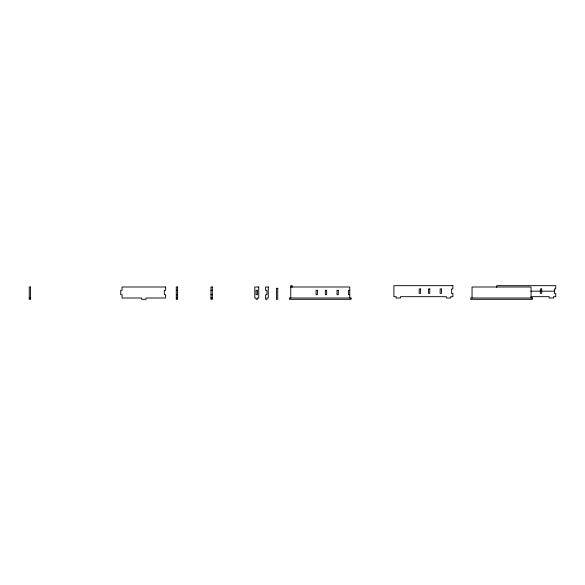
<?xml version="1.0" encoding="UTF-8"?>
<svg xmlns="http://www.w3.org/2000/svg" width="585" height="585" viewBox="0 0 585 585"><rect width="100%" height="100%" fill="white"/><g stroke="black" fill="none" stroke-linecap="round" stroke-linejoin="round"><path stroke-width="0.88" d="M290.752 286.994L349.757 286.994L349.757 298.006M176.282 290.299L177.606 290.299M210.973 290.299L212.289 290.299M349.757 290.299L348.433 290.299L348.433 294.701L349.757 294.701M530.851 291.176L540.335 291.176M541.659 291.176L554.426 291.176M176.282 294.701L177.606 294.701M210.973 294.701L212.289 294.701M531.158 296.683L549.147 296.683L549.147 298.006L553.549 298.006L553.549 296.683L555.75 296.683L555.75 293.377L554.426 293.377L554.426 288.975L555.75 288.975L555.75 285.677L496.745 285.677L496.745 287.367M29.25 298.006L30.574 298.006M176.282 298.006L177.606 298.006M210.973 298.006L212.289 298.006M531.056 298.006L531.056 286.994L472.051 286.994L472.051 298.006M292.076 287.323L292.076 285.677L290.752 285.677L290.752 298.006M452.907 285.677L393.902 285.677L393.902 296.683L396.103 296.683L396.103 298.006L400.506 298.006L400.506 296.683L446.297 296.683L446.297 298.006L450.699 298.006L450.699 296.683L452.907 296.683L452.907 293.377L451.583 293.377L451.583 288.975L452.907 288.975L452.907 285.677M30.574 286.994L29.25 286.994L29.25 299.323L30.574 299.323L30.574 286.994M165.635 286.994L122.046 286.994L122.046 290.299L120.722 290.299L120.722 294.701L122.046 294.701L122.046 298.006L141.643 298.006L141.643 299.323L146.045 299.323L146.045 298.006L165.635 298.006L165.635 294.701L164.319 294.701L164.319 290.299L165.635 290.299L165.635 286.994M177.606 286.994L176.282 286.994L176.282 299.323L177.606 299.323L177.606 286.994M212.289 286.994L210.973 286.994L210.973 299.323L212.289 299.323L212.289 286.994M258.753 286.994L254.789 286.994L254.789 298.006L256.106 298.006L256.106 299.323L257.429 299.323L257.429 298.006L258.753 298.006L258.753 286.994M268.259 286.994L265.619 286.994L265.619 290.299L266.943 290.299L266.943 294.701L265.619 294.701L265.619 299.323L266.943 299.323L266.943 298.006L268.259 298.006L268.259 286.994M277.743 288.317L276.42 288.317L276.42 299.323L277.743 299.323L277.743 288.317M420.542 288.975L419.218 288.975L419.218 293.377L420.542 293.377L420.542 288.975M429.785 288.975L428.469 288.975L428.469 293.377L429.785 293.377L429.785 288.975M441.456 288.975L440.132 288.975L440.132 293.377L441.456 293.377L441.456 288.975M541.659 288.975L540.335 288.975L540.335 293.377L541.659 293.377L541.659 288.975M257.429 290.299L256.106 290.299L256.106 294.701L257.429 294.701L257.429 290.299M317.392 290.299L316.075 290.299L316.075 294.701L317.392 294.701L317.392 290.299M326.642 290.299L325.318 290.299L325.318 294.701L326.642 294.701L326.642 290.299M338.305 290.299L336.989 290.299L336.989 294.701L338.305 294.701L338.305 290.299M351.08 298.006L289.429 298.006L289.429 299.323L351.08 299.323L351.08 298.006M532.379 298.006L470.735 298.006L470.735 299.323L532.379 299.323L532.379 298.006"/></g></svg>
